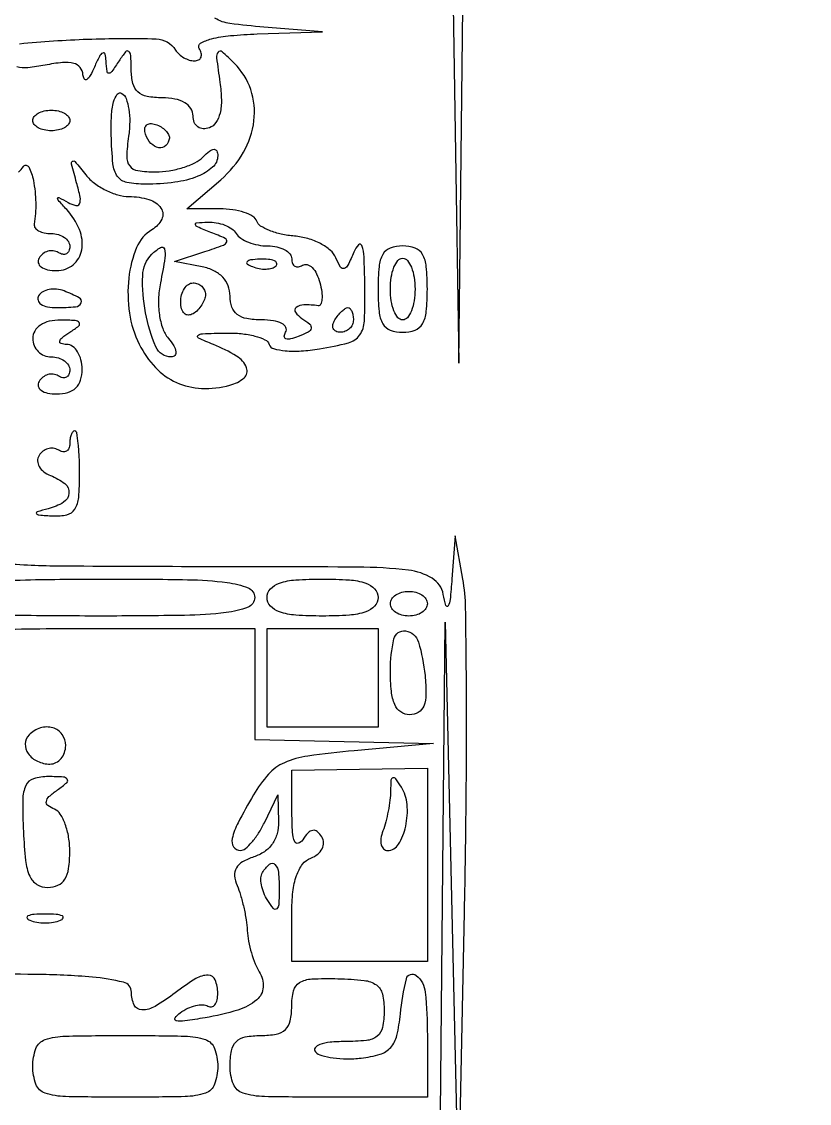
# Model space of a CAD drawing. Extents: x 23 to 255, y 40 to 184.
# Drawn here: x 115.15 to 120.55, y 151.65 to 159.06 of the extents above; entities that cross this region are included whole.
import ezdxf

# ---------------------------------------------------------------- set-up
doc = ezdxf.new("R2010")
doc.units = 0
doc.header["$MEASUREMENT"] = 0

msp = doc.modelspace()

# ---------------------------------------------------------------- linework, layer by layer
for points in [[(207.919475, 175.632891, 0.000007), (191.762556, 175.634099, 0.00002), (173.0434, 175.634494, 0.000013), (151.49745, 175.633531), (95.9364, 175.6296)], [(115.134018, 158.911831, -0.014803), (115.601127, 158.942766, -0.015938), (116.071, 158.944953, -0.252681), (116.20481, 158.867943, 0.072646), (116.228507, 158.83973, 0.052982), (116.261849, 158.815862, 0.053236), (116.299247, 158.79965, 0.075812), (116.334986, 158.7942, 0.117858), (116.36303, 158.800904, 0.186277), (116.379376, 158.819051, 0.154201), (116.38099, 158.84645, 0.076764), (116.3673, 158.8788, -0.424108), (116.376397, 158.914628, -0.068464), (116.450797, 158.94462, -0.038307), (116.581185, 158.96699, -0.014849), (116.764157, 158.978649), (117.2133, 158.993898), (116.81145, 159.025584, -0.013082), (116.578079, 159.050144, -0.101524), (116.475075, 159.085813, -0.190803)], [(115.126146, 158.030222, 0.062485), (115.160455, 158.068929, -0.566705), (115.197271, 158.066689, -0.07316), (115.229407, 157.973721, -0.041347), (115.245275, 157.821845, -0.044543), (115.235218, 157.67325, 0.204797), (115.241323, 157.649082, 0.105904), (115.26542, 157.628438, 0.075993), (115.304252, 157.614455, 0.048526), (115.3521, 157.6098, -0.06887), (115.400603, 157.603087, -0.085131), (115.441723, 157.583482, -0.099915), (115.469218, 157.554372, -0.140337), (115.479, 157.520207, -0.098926), (115.472924, 157.489799, -0.176081), (115.455866, 157.47123, -0.169366), (115.430307, 157.467533, -0.090666), (115.400246, 157.479287, 0.108373), (115.366127, 157.491267, 0.099685), (115.329016, 157.488406, 0.095498), (115.294625, 157.471106, 0.090427), (115.268353, 157.44198, 0.196428), (115.262894, 157.409329, 0.184801), (115.281678, 157.381138, 0.106696), (115.326055, 157.362113, 0.048138), (115.389407, 157.356, 0.171905), (115.502437, 157.396044, 0.183965), (115.561141, 157.497168, 0.137932), (115.545407, 157.637034, 0.090752), (115.45785, 157.774491, -0.004172), (115.3999, 157.837979, -0.233027), (115.395683, 157.853006, -0.506648), (115.404719, 157.857355, -0.006967), (115.466914, 157.823117, 0.066865), (115.51996, 157.801706, 0.367913), (115.54558, 157.814239, 0.154591), (115.550189, 157.858408, 0.016957), (115.525983, 157.958756, -0.003642), (115.491619, 158.086226, -0.291334), (115.497671, 158.105057, -0.412647), (115.514041, 158.103582, -0.00483), (115.589696, 158.01165, 0.062074), (115.648379, 157.954987, 0.044886), (115.725772, 157.90709, 0.045432), (115.809034, 157.874443, 0.070836), (115.885184, 157.8636, -0.071882), (116.022279, 157.843788, -0.170915), (116.104639, 157.784292, -0.274268), (116.110085, 157.708009, -0.144392), (116.04302, 157.63615, 0.162992), (115.937754, 157.514804, 0.070414), (115.883991, 157.304969, 0.064606), (115.888512, 157.064567, 0.078888), (115.956043, 156.850279, 0.073823), (116.067408, 156.690981, 0.09771), (116.211267, 156.588605, 0.097395), (116.383603, 156.548342, 0.072908), (116.577848, 156.569838, 0.111986), (116.674742, 156.620137, 0.324467), (116.691794, 156.68939, 0.162174), (116.622907, 156.769923, 0.039554), (116.464393, 156.848966, -0.010287), (116.361593, 156.892924, -0.53893), (116.358756, 156.910781, -0.177883), (116.389044, 156.923147, -0.003887), (116.5506, 156.927638, -0.029184), (116.655246, 156.923624, -0.039869), (116.748088, 156.907076, -0.045016), (116.818298, 156.881761, -0.204493), (116.8467, 156.850111, 0.246986), (116.877846, 156.820592, 0.046069), (116.957874, 156.805845, 0.038893), (117.065889, 156.804504, 0.024025), (117.19215, 156.81888, 0.023068), (117.390995, 156.860752, 0.177835), (117.467944, 156.914038, 0.14445), (117.500426, 157.01005, 0.013633), (117.503454, 157.261319, 0.007129), (117.497893, 157.449932, 0.071306), (117.483327, 157.527296, 0.565842), (117.459771, 157.532377, 0.091077), (117.427934, 157.4829, -0.015312), (117.387967, 157.393579, -0.205097), (117.361433, 157.370548, -0.35217), (117.336145, 157.380267, -0.034051), (117.304945, 157.443467, 0.119438), (117.267815, 157.49458, 0.055629), (117.199477, 157.540699, 0.050581), (117.11309, 157.575348, 0.049568), (117.020915, 157.592246, -0.032737), (116.930566, 157.605689, -0.041325), (116.849759, 157.630311, -0.046451), (116.788474, 157.661534, -0.172276), (116.7621, 157.695129, 0.181741), (116.735787, 157.727409, 0.051995), (116.675914, 157.754393, 0.045004), (116.596729, 157.772899, 0.034808), (116.5083, 157.779103), (116.2827, 157.779207), (116.51535, 157.979296, 0.084328), (116.670848, 158.166844, 0.102167), (116.742671, 158.383318, 0.111005), (116.72033, 158.59658, 0.115489), (116.608807, 158.776279, 0.015511), (116.523897, 158.856077, 0.434228), (116.49676, 158.853465, 0.196996), (116.486322, 158.81523, 0.005804), (116.509078, 158.646582, -0.030238), (116.519238, 158.52772, -0.063259), (116.509844, 158.435521, -0.090059), (116.481991, 158.370997, -0.155545), (116.436771, 158.334801, -0.105464), (116.39417, 158.32809, -0.144821), (116.357833, 158.341006, -0.140192), (116.333584, 158.372055, -0.096417), (116.325, 158.416155, 0.146568), (116.309773, 158.466984, 0.114884), (116.267847, 158.506826, 0.085573), (116.200791, 158.532097, 0.047454), (116.1135, 158.5404, -0.045296), (116.009571, 158.549835, -0.138047), (115.94652, 158.580715, -0.151434), (115.912216, 158.637886, -0.058327), (115.900705, 158.73075, 0.011293), (115.897734, 158.83178, 0.220444), (115.883528, 158.858678, 0.409657), (115.861434, 158.855864, 0.023197), (115.8174, 158.7942, -0.008508), (115.767576, 158.719906, -0.24552), (115.747852, 158.7096, -0.380984), (115.734401, 158.72159, -0.014443), (115.728149, 158.7942, 0.05056), (115.720715, 158.840848, 0.482552), (115.704713, 158.847851, 0.156051), (115.68207, 158.824712, 0.014773), (115.6482, 158.7519, -0.02417), (115.619643, 158.693409, -0.119672), (115.595103, 158.666573, -0.429671), (115.578272, 158.670333, -0.122685), (115.569546, 158.699025, 0.158354), (115.550627, 158.74851, 0.162475), (115.506423, 158.776805, 0.086959), (115.429442, 158.782495, 0.024427), (115.3098, 158.76459, -0.023976), (115.191668, 158.746802, -0.084895), (115.115447, 158.751984, -0.1645)], [(118.017, 151.0956), (118.035794, 153.02025), (118.054588, 154.9449), (118.10006, 152.9568), (118.145533, 150.9687), (118.187017, 152.9568, 0.002721), (118.199093, 153.739894, 0.00368), (118.200947, 154.447875, 0.002498), (118.195169, 155.041372, 0.040056), (118.176187, 155.241), (118.123874, 155.5371), (118.101216, 155.241, -0.005627), (118.088794, 155.099607, -0.10345), (118.075335, 155.056861, -0.664677), (118.060424, 155.058563, -0.023405), (118.041895, 155.13525, 0.21134), (117.965136, 155.24582, 0.108981), (117.80269, 155.301518, 0.026806), (117.453829, 155.322337, 0.001502), (116.367619, 155.3256, -0.002012), (115.392706, 155.329523, -0.020013), (114.984471, 155.349162, -0.051165)], [(115.021412, 154.896831, -0.004284), (115.694741, 154.9026), (116.748, 154.9026), (116.748, 154.5219), (116.748, 154.1412), (117.36135, 154.126598), (117.9747, 154.111996), (117.431164, 154.063148, 0.011844), (117.113159, 154.026957, 0.06896), (116.951236, 153.981322, 0.108001), (116.842558, 153.902486, 0.049902), (116.739397, 153.7605, 0.01116), (116.633576, 153.569658, 0.063711), (116.593184, 153.461268, 0.207986), (116.603486, 153.404862, 0.250027), (116.650472, 153.3798, 0.177225), (116.684098, 153.392105, 0.03992), (116.728057, 153.435715, 0.036638), (116.773542, 153.497275, 0.02844), (116.813946, 153.57015), (116.905748, 153.7605), (116.911474, 153.575851, -0.074225), (116.901959, 153.495022, -0.08753), (116.86919, 153.425412, -0.087708), (116.814646, 153.37132, -0.074874), (116.741882, 153.335558, 0.05134), (116.664853, 153.302086, 0.13272), (116.621982, 153.259979, 0.155731), (116.609976, 153.206667, 0.079742), (116.626883, 153.139507, -0.029468), (116.650723, 153.073552, -0.016294), (116.672365, 152.990642, -0.0162), (116.688885, 152.90491, -0.025014), (116.697014, 152.8299, 0.032663), (116.706063, 152.756838, 0.023741), (116.725221, 152.677173, 0.024136), (116.750766, 152.603018, 0.047422), (116.779261, 152.547579, -0.159802), (116.806213, 152.443172, -0.203657), (116.761956, 152.355202, -0.103863), (116.632244, 152.285032, -0.029207), (116.406956, 152.232164, -0.008842), (116.268234, 152.21057, -0.085162), (116.208782, 152.212544, -0.540082), (116.201054, 152.232045, -0.086775), (116.236361, 152.267295, -0.045089), (116.28836, 152.297162, -0.050527), (116.342956, 152.315879, -0.057121), (116.392029, 152.321557, -0.139557), (116.426711, 152.311725, 0.189237), (116.452244, 152.307091, 0.18554), (116.474375, 152.32101, 0.110344), (116.489357, 152.354321, 0.050757), (116.4942, 152.401907, 0.096276), (116.476749, 152.491698, 0.303584), (116.428512, 152.524514, 0.141464), (116.344089, 152.500862, 0.02334), (116.20308, 152.404209, -0.027442), (116.063897, 152.310476, -0.137546), (115.974072, 152.286152, -0.28686), (115.921743, 152.31952, -0.111566), (115.902, 152.4069, 0.346303), (115.847553, 152.476084, 0.037964), (115.6341, 152.510837, 0.018821), (115.242423, 152.5296, 0.002558), (114.4215, 152.5338, 0.002558)]]:
    msp.add_lwpolyline(points, format="xyb")
msp.add_lwpolyline([(118.097867, 159.894), (118.122866, 158.30775), (118.147866, 156.7215), (118.167033, 158.348829), (118.1862, 159.976158)])
for points in [[(115.882484, 158.276582, 0.026247), (115.869572, 158.138515, 0.17518), (115.89004, 158.073746, 0.197418), (115.945599, 158.041338, 0.034572), (116.068932, 158.0328, 0.0404), (116.161463, 158.040289, 0.035604), (116.255702, 158.062621, 0.037316), (116.337996, 158.095344, 0.083277), (116.39268, 158.13432, -0.027429), (116.438329, 158.175217, -0.147758), (116.468909, 158.187514, -0.323472), (116.48733, 158.176553, -0.102436), (116.4942, 158.143371, -0.214018), (116.458933, 158.064753, -0.088162), (116.357279, 158.002208, -0.061127), (116.199822, 157.961397, -0.032888), (115.999398, 157.9482, -0.046693), (115.870789, 157.960236, -0.195636), (115.806813, 158.001517, -0.130244), (115.775221, 158.087435, -0.016778), (115.763408, 158.284862, -0.020107), (115.765255, 158.416899, -0.048961), (115.779984, 158.513025, -0.097913), (115.804729, 158.564899, -0.389037), (115.836422, 158.570944, -0.169986), (115.865527, 158.534986, -0.047158), (115.883712, 158.46361, -0.041872), (115.89016, 158.373614, -0.033402)], [(115.479, 158.3853, -0.17482), (115.469297, 158.358398, -0.093122), (115.441723, 158.335509, -0.073362), (115.400649, 158.320019, -0.053595), (115.3521, 158.3148, -0.053595), (115.303551, 158.320019, -0.073362), (115.262477, 158.335509, -0.093122), (115.234903, 158.358398, -0.17482), (115.2252, 158.3853, -0.17482), (115.234903, 158.412202, -0.093122), (115.262477, 158.435091, -0.073362), (115.303551, 158.450581, -0.053595), (115.3521, 158.4558, -0.053595), (115.400649, 158.450581, -0.073362), (115.441723, 158.435091, -0.093122), (115.469297, 158.412202, -0.17482)], [(116.162145, 158.263335, -0.175736), (116.137777, 158.213018, -0.239194), (116.090426, 158.198251, -0.167686), (116.036239, 158.227821, -0.104687), (115.99929, 158.29083, -0.089632), (115.994081, 158.32702, -0.189618), (116.005212, 158.352588, -0.189618), (116.03078, 158.363719, -0.089632), (116.06697, 158.35851, -0.053161), (116.105328, 158.341012, -0.062883), (116.136805, 158.316593, -0.073742), (116.157044, 158.289306, -0.149613)], [(116.6211, 157.6098, 0.111412), (116.652912, 157.577351, 0.050262), (116.706263, 157.550051, 0.046318), (116.770902, 157.531467, 0.046881), (116.837593, 157.5252, -0.052595), (116.900418, 157.518573, -0.072446), (116.953564, 157.498882, -0.092354), (116.989262, 157.469799, -0.177572), (117.0018, 157.435607, 0.092667), (117.007529, 157.404959, 0.171137), (117.023826, 157.385945, 0.174471), (117.048183, 157.38157, 0.096763), (117.076782, 157.392356, -0.213541), (117.108754, 157.396627, -0.125854), (117.14244, 157.376511, -0.083617), (117.172977, 157.333301, -0.048185), (117.195005, 157.273341, -0.028558), (117.207673, 157.210424, -0.053634), (117.209455, 157.158651, -0.08596), (117.201073, 157.125021, -0.332618), (117.183473, 157.115111, 0.034191), (117.084655, 157.121148, 0.165757), (117.032356, 157.102892, 0.403334), (117.027733, 157.069999, 0.094964), (117.072343, 157.028078, -0.036813), (117.125238, 156.988813, -0.271594), (117.134972, 156.96023, -0.227162), (117.115076, 156.933997, -0.027195), (117.046799, 156.903442, -0.03284), (116.994011, 156.887069, -0.1444), (116.961791, 156.888737, -0.337425), (116.95088, 156.905339, -0.121624), (116.960099, 156.933969, 0.26179), (116.961424, 156.96589, 0.158971), (116.933957, 156.993329, 0.081438), (116.875799, 157.011771, 0.036154), (116.795293, 157.0176, -0.042875), (116.69343, 157.026351, -0.119285), (116.627987, 157.054705, -0.149722), (116.591417, 157.105149, -0.082696), (116.5788, 157.180916, 0.092366), (116.565674, 157.251363, 0.097903), (116.52815, 157.310739, 0.089801), (116.467751, 157.355044, 0.064975), (116.38845, 157.381676), (116.1981, 157.41912), (116.40507, 157.486373, 0.00714), (116.533772, 157.530235, 0.233422), (116.556016, 157.553202, 0.380676), (116.545698, 157.576515, 0.013407), (116.44737, 157.618067, -0.006087), (116.356175, 157.655041, -0.222445), (116.341415, 157.671347, -0.47688), (116.349577, 157.683483, -0.011812), (116.425757, 157.688454, -0.054957), (116.484357, 157.684448, -0.051224), (116.54215, 157.667802, -0.054947), (116.59065, 157.641773, -0.104092)], [(116.100852, 157.27161, 0.040121), (116.087777, 157.160555, 0.045003), (116.093471, 157.053109, 0.049613), (116.116544, 156.959652, 0.088112), (116.155626, 156.89091, -0.035269), (116.191851, 156.840405, -0.100041), (116.206736, 156.799915, -0.222031), (116.199384, 156.774736, -0.215684), (116.17521, 156.7638, -0.299653), (116.07017, 156.832961, -0.055273), (115.999141, 157.066032, -0.0538), (115.979236, 157.321086, -0.191228), (116.043, 157.4688, -0.058783), (116.101571, 157.515009, -0.494191), (116.12851, 157.50464, -0.113144), (116.132231, 157.442749, -0.008028)], [(117.594, 157.2291, 0.022514), (117.600953, 157.074766, 0.10769), (117.627236, 156.991162, 0.177212), (117.678392, 156.947999, 0.087745), (117.7632, 156.933, 0.087745), (117.848008, 156.947999, 0.177212), (117.899164, 156.991162, 0.10769), (117.925447, 157.074766, 0.022514), (117.9324, 157.2291, 0.022514), (117.925447, 157.383434, 0.10769), (117.899164, 157.467038, 0.177212), (117.848008, 157.510201, 0.087745), (117.7632, 157.5252, 0.087745), (117.678392, 157.510201, 0.177212), (117.627236, 157.467038, 0.10769), (117.600953, 157.383434, 0.022514)], [(116.732138, 157.382809, 0.051402), (116.778403, 157.369608, 0.05415), (116.825572, 157.366442, 0.060344), (116.866629, 157.373139, 0.126455), (116.894288, 157.389488, 0.296942), (116.898197, 157.408003, 0.208169), (116.882754, 157.423624, 0.077125), (116.842147, 157.432991, 0.028489), (116.78325, 157.433921, 0.018894), (116.720111, 157.428926, 0.168741), (116.695428, 157.41697, 0.470617), (116.696887, 157.401552, 0.054073)], [(117.8478, 157.2291, -0.038131), (117.841614, 157.148108, -0.057076), (117.822949, 157.079728, -0.074992), (117.795596, 157.033068, -0.226478), (117.7632, 157.0176, -0.226478), (117.730804, 157.033068, -0.074992), (117.703451, 157.079728, -0.057076), (117.684786, 157.148108, -0.038131), (117.6786, 157.2291, -0.038131), (117.684786, 157.310092, -0.057076), (117.703451, 157.378472, -0.074992), (117.730804, 157.425132, -0.226478), (117.7632, 157.4406, -0.226478), (117.795596, 157.425132, -0.074992), (117.822949, 157.378472, -0.057076), (117.841614, 157.310092, -0.038131)], [(116.4096, 157.191793, -0.089642), (116.403399, 157.157481, -0.053229), (116.384749, 157.120211, -0.051032), (116.357361, 157.085805, -0.06081), (116.325, 157.0599, -0.139169), (116.292882, 157.050768, -0.191142), (116.265251, 157.061717, -0.138808), (116.246598, 157.092839, -0.066118), (116.2404, 157.139507, -0.062283), (116.246706, 157.189938, -0.080552), (116.265251, 157.232656, -0.097988), (116.292735, 157.261246, -0.153634), (116.325, 157.2714, -0.092995), (116.357295, 157.265341, -0.096318), (116.384749, 157.248015, -0.099231), (116.403123, 157.222167, -0.105429)], [(115.265216, 157.183105, 0.214542), (115.261191, 157.152525, 0.177225), (115.281072, 157.125966, 0.099152), (115.326148, 157.107975, 0.045552), (115.389407, 157.1022, 0.020503), (115.519354, 157.107531, 0.275668), (115.556589, 157.134112, 0.395517), (115.544096, 157.169383, 0.027681), (115.439409, 157.216354, 0.066719), (115.388196, 157.228516, 0.072258), (115.337012, 157.226245, 0.081026), (115.293687, 157.210416, 0.126981)], [(117.4248, 157.0176, -0.105053), (117.417942, 156.98532, -0.099167), (117.398482, 156.957851, -0.09642), (117.369407, 156.93944, -0.093332), (117.335207, 156.933, -0.108972), (117.305179, 156.939623, -0.182303), (117.287291, 156.957851, -0.161196), (117.284659, 156.985274, -0.082592), (117.2979, 157.0176, -0.029505), (117.320657, 157.049983, -0.035638), (117.345786, 157.077349, -0.038439), (117.369665, 157.096655, -0.151918), (117.387493, 157.1022, -0.210953), (117.401759, 157.095901, -0.081139), (117.413841, 157.077349, -0.061769), (117.422064, 157.049989, -0.042167)], [(115.2252, 156.8907, 0.099038), (115.234888, 156.84227, 0.097945), (115.262477, 156.801077, 0.097945), (115.30367, 156.773488, 0.099038), (115.3521, 156.7638, -0.06887), (115.400603, 156.757087, -0.085131), (115.441723, 156.737482, -0.099915), (115.469218, 156.708372, -0.140337), (115.479, 156.674207, -0.098926), (115.472924, 156.643799, -0.176081), (115.455866, 156.62523, -0.169366), (115.430307, 156.621533, -0.090666), (115.400246, 156.633287, 0.108373), (115.366127, 156.645267, 0.099685), (115.329016, 156.642406, 0.095498), (115.294625, 156.625106, 0.090427), (115.268353, 156.59598, 0.196428), (115.262894, 156.563329, 0.184801), (115.281678, 156.535138, 0.106696), (115.326055, 156.516113, 0.048138), (115.389407, 156.51, 0.067914), (115.466319, 156.520495, 0.125559), (115.520676, 156.551694, 0.128278), (115.552717, 156.604573, 0.07253), (115.5636, 156.6792, 0.060533), (115.555726, 156.743999, 0.078496), (115.532536, 156.799078, 0.095937), (115.498189, 156.836209, 0.156456), (115.45785, 156.849695, -0.066727), (115.419364, 156.855335, -0.405416), (115.410263, 156.871169, -0.167501), (115.426391, 156.895756, -0.021149), (115.479, 156.933, 0.023197), (115.540664, 156.977034, 0.409657), (115.543478, 156.999128, 0.220444), (115.51658, 157.013334, 0.011293), (115.41555, 157.016305, 0.057171), (115.338647, 157.008012, 0.090659), (115.277859, 156.982136, 0.113373), (115.239168, 156.941568, 0.134796)], [(115.479, 156.166607, -0.098926), (115.472924, 156.136199, -0.176081), (115.455866, 156.11763, -0.169366), (115.430307, 156.113933, -0.090666), (115.400246, 156.125687, 0.109141), (115.366098, 156.137619, 0.099789), (115.328908, 156.13463, 0.095278), (115.294395, 156.117139, 0.089778), (115.267984, 156.087782, 0.146423), (115.258042, 156.050827, 0.1238), (115.269046, 156.011728, 0.100766), (115.300187, 155.976332, 0.070617), (115.346738, 155.950451, -0.075487), (115.444504, 155.89485, -0.247927), (115.473627, 155.829101, -0.242948), (115.435867, 155.766922, -0.073323), (115.33095, 155.722317, 0.008333), (115.25458, 155.700994, 0.511439), (115.25058, 155.689551, 0.225863), (115.267347, 155.680009, 0.004795), (115.36479, 155.673814, 0.071042), (115.459607, 155.682174, 0.196213), (115.513239, 155.720243, 0.121272), (115.54, 155.799762, 0.020821), (115.54668, 155.9601, 0.010726), (115.544244, 156.073626, 0.017724), (115.53674, 156.169221, 0.011937), (115.526271, 156.24478, 0.367654), (115.51284, 156.2562, 0.235551), (115.499869, 156.24973, 0.071199), (115.488941, 156.229882, 0.054407), (115.48147, 156.20092, 0.035948)], [(116.748, 155.1141, -0.312799), (116.701919, 155.047648, -0.059681), (116.551043, 155.010894, -0.026058), (116.266914, 154.991652, -0.003879), (115.693155, 154.9872, -0.003418), (115.104105, 154.991227, -0.027954), (114.835869, 155.009918, -0.087827), (114.712096, 155.048296, -0.382504), (114.687006, 155.1141, -0.227005), (114.756205, 155.1796, -0.04798), (114.923128, 155.216159, -0.025287), (115.21036, 155.236057, -0.00465), (115.741851, 155.241, -0.00412), (116.287352, 155.236505, -0.027252), (116.559159, 155.217182, -0.063124), (116.703118, 155.180187, -0.307467)], [(117.594, 155.1141, -0.188641), (117.570932, 155.055134, -0.12648), (117.5094, 155.0154, -0.063857), (117.397204, 154.993332, -0.016668), (117.2133, 154.9872, -0.016668), (117.029396, 154.993332, -0.063857), (116.9172, 155.0154, -0.12648), (116.855668, 155.055134, -0.188641), (116.8326, 155.1141, -0.188641), (116.855668, 155.173066, -0.12648), (116.9172, 155.2128, -0.063857), (117.029396, 155.234868, -0.016668), (117.2133, 155.241, -0.016668), (117.397204, 155.234868, -0.063857), (117.5094, 155.2128, -0.12648), (117.570932, 155.173066, -0.188641)], [(117.9324, 155.0718, -0.148195), (117.922623, 155.039537, -0.098894), (117.895123, 155.012051, -0.082425), (117.854014, 154.993519, -0.064853), (117.8055, 154.9872, -0.064853), (117.756986, 154.993519, -0.082425), (117.715877, 155.012051, -0.098894), (117.688377, 155.039537, -0.148195), (117.6786, 155.0718, -0.148195), (117.688377, 155.104063, -0.098894), (117.715877, 155.131549, -0.082425), (117.756986, 155.150081, -0.064853), (117.8055, 155.1564, -0.064853), (117.854014, 155.150081, -0.082425), (117.895123, 155.131549, -0.098894), (117.922623, 155.104063, -0.148195)], [(117.91661, 154.578835, -0.025001), (117.922873, 154.449661, -0.093706), (117.907729, 154.370237, -0.167078), (117.870596, 154.326718, -0.134125), (117.81086, 154.3104, -0.153313), (117.750543, 154.32934, -0.1386), (117.708977, 154.380027, -0.079075), (117.685436, 154.470869, -0.023942), (117.6786, 154.61355, -0.056108), (117.70296, 154.829946, -0.391156), (117.783242, 154.884974, -0.291541), (117.871177, 154.809056, -0.04824)], [(115.1993, 154.1717, 0.193233), (115.173325, 154.110881, 0.162816), (115.194217, 154.043562, 0.128341), (115.2578, 153.990894, 0.10956), (115.342993, 153.972, 0.116963), (115.384114, 153.981753, 0.100545), (115.419132, 154.009277, 0.092916), (115.44264, 154.050437, 0.083601), (115.4508, 154.0989, 0.156345), (115.426239, 154.175527, 0.168744), (115.362372, 154.220747, 0.149221), (115.277633, 154.219519, 0.119222)], [(117.9324, 153.280884), (117.9324, 152.6184), (117.4671, 152.6184), (117.0018, 152.6184), (117.0018, 152.947749, -0.026557), (117.009692, 153.096222, -0.057227), (117.034703, 153.207791, -0.080207), (117.076197, 153.284669, -0.138217), (117.134062, 153.327851, 0.077534), (117.180203, 153.354341, 0.106096), (117.210365, 153.391376, 0.124151), (117.219887, 153.432972, 0.133681), (117.208087, 153.472835, 0.077063), (117.177337, 153.508799, 0.219747), (117.146419, 153.517588, 0.169646), (117.11376, 153.500094, 0.044572), (117.07712, 153.452282, -0.174534), (117.04663, 153.428597, -0.393753), (117.022321, 153.439905, -0.081827), (117.007532, 153.505454, -0.013992), (117.003605, 153.6336), (117.002819, 153.9297), (117.467609, 153.936534), (117.9324, 153.943369)], [(115.16083, 153.5067, 0.016056), (115.175665, 153.310849, 0.076772), (115.204501, 153.202867, 0.153878), (115.253549, 153.146896, 0.137321), (115.328199, 153.126, 0.104249), (115.398026, 153.140719, 0.152855), (115.444924, 153.181757, 0.104158), (115.471182, 153.255749, 0.033373), (115.479, 153.37275, 0.039928), (115.471194, 153.470339, 0.047641), (115.447936, 153.559622, 0.054438), (115.413868, 153.628589, 0.155676), (115.37325, 153.662409, -0.068328), (115.329166, 153.687762, -0.274217), (115.318171, 153.715519, -0.172412), (115.336342, 153.748816, -0.02856), (115.3944, 153.795064, 0.021151), (115.458416, 153.844526, 0.383746), (115.461685, 153.868092, 0.234753), (115.435302, 153.88301, 0.011651), (115.33278, 153.886105, 0.07484), (115.230282, 153.871396, 0.216632), (115.177594, 153.825314, 0.10549), (115.15656, 153.729145, 0.012153)], [(117.679895, 153.788569, -0.028248), (117.675704, 153.72483, -0.016763), (117.663896, 153.649586, -0.016749), (117.647028, 153.575093, -0.027565), (117.627249, 153.513619, 0.054051), (117.613703, 153.46237, 0.097354), (117.615594, 153.419109, 0.145487), (117.63209, 153.390743, 0.191056), (117.659682, 153.3798, 0.26197), (117.734609, 153.42195, 0.083203), (117.78388, 153.545336, 0.073434), (117.793976, 153.695146, 0.121959), (117.754126, 153.814585, 0.017243), (117.715135, 153.871672, 0.329774), (117.695736, 153.877673, 0.299151), (117.682789, 153.860724, 0.015454)], [(116.915905, 153.10485, -0.012382), (116.912839, 153.007786, -0.204688), (116.898772, 152.979402, -0.422266), (116.876972, 152.981419, -0.02886), (116.836887, 153.037361, -0.045296), (116.810242, 153.089361, -0.049042), (116.794248, 153.143956, -0.054724), (116.790429, 153.19304, -0.131214), (116.800875, 153.227711, -0.07248), (116.849673, 153.285848, -0.407002), (116.886406, 153.284185, -0.167601), (116.910823, 153.229566, -0.02377)], [(115.20405, 152.900771, 0.057986), (115.252273, 152.887545, 0.037979), (115.3098, 152.883169, 0.037979), (115.367327, 152.887545, 0.057986), (115.41555, 152.900771, 0.174857), (115.433264, 152.916615, 0.447206), (115.428108, 152.930907, 0.078554), (115.385216, 152.940803, 0.017491), (115.3098, 152.943442, 0.017491), (115.234384, 152.940803, 0.078554), (115.191492, 152.930907, 0.447206), (115.186336, 152.916615, 0.174857)], [(117.6363, 152.28, -0.048734), (117.625204, 152.166423, -0.180747), (117.588078, 152.106197, -0.1408), (117.513886, 152.076479, -0.025866), (117.364979, 152.069101, 0.024546), (117.265551, 152.064437, 0.060069), (117.194117, 152.048767, 0.149349), (117.162418, 152.025536, 0.372766), (117.164323, 151.999037, 0.127866), (117.207623, 151.973606, 0.035201), (117.285598, 151.957286, 0.03314), (117.379753, 151.950713, 0.029313), (117.477944, 151.956136, 0.043379), (117.607666, 151.982498, 0.139966), (117.681252, 152.029179, 0.126146), (117.723414, 152.110884, 0.032337), (117.74741, 152.25885, -0.036526), (117.788684, 152.500538, -0.547461), (117.855613, 152.523227, -0.202592), (117.918086, 152.407802, -0.024084), (117.9324, 152.1108), (117.9324, 151.6878), (117.2556, 151.6878, -0.004478), (116.814809, 151.691748, -0.071364), (116.66763, 151.715559, -0.227396), (116.601959, 151.776747, -0.093656), (116.5788, 151.8993, -0.045527), (116.588592, 152.006616, -0.152009), (116.6211, 152.0685, -0.152009), (116.682984, 152.101008, -0.045527), (116.7903, 152.1108, 0.04515), (116.895811, 152.120347, 0.144671), (116.958181, 152.151859, 0.152831), (116.991426, 152.210971, 0.052296), (117.0018, 152.309886, -0.059298), (117.014634, 152.417719, -0.201009), (117.055725, 152.473647, -0.124752), (117.1392, 152.498757, -0.017879), (117.31905, 152.500236, -0.019293), (117.498577, 152.48835, -0.126197), (117.582551, 152.457148, -0.188937), (117.623687, 152.395777, -0.05431)], [(116.4942, 151.8993, -0.088353), (116.472401, 151.776899, -0.227967), (116.4096, 151.716, -0.075599), (116.26983, 151.691887, -0.004982), (115.8597, 151.6878, -0.004982), (115.44957, 151.691887, -0.075599), (115.3098, 151.716, -0.227967), (115.246999, 151.776899, -0.088353), (115.2252, 151.8993, -0.088353), (115.246999, 152.021701, -0.227967), (115.3098, 152.0826, -0.075599), (115.44957, 152.106713, -0.004982), (115.8597, 152.1108, -0.004982), (116.26983, 152.106713, -0.075599), (116.4096, 152.0826, -0.227967), (116.472401, 152.021701, -0.088353)]]:
    msp.add_lwpolyline(points, format="xyb", close=True)
msp.add_lwpolyline([(117.594, 154.5642), (117.594, 154.2258), (117.2133, 154.2258), (116.8326, 154.2258), (116.8326, 154.5642), (116.8326, 154.9026), (117.2133, 154.9026), (117.594, 154.9026)], close=True)

doc.saveas('drawing.dxf')
